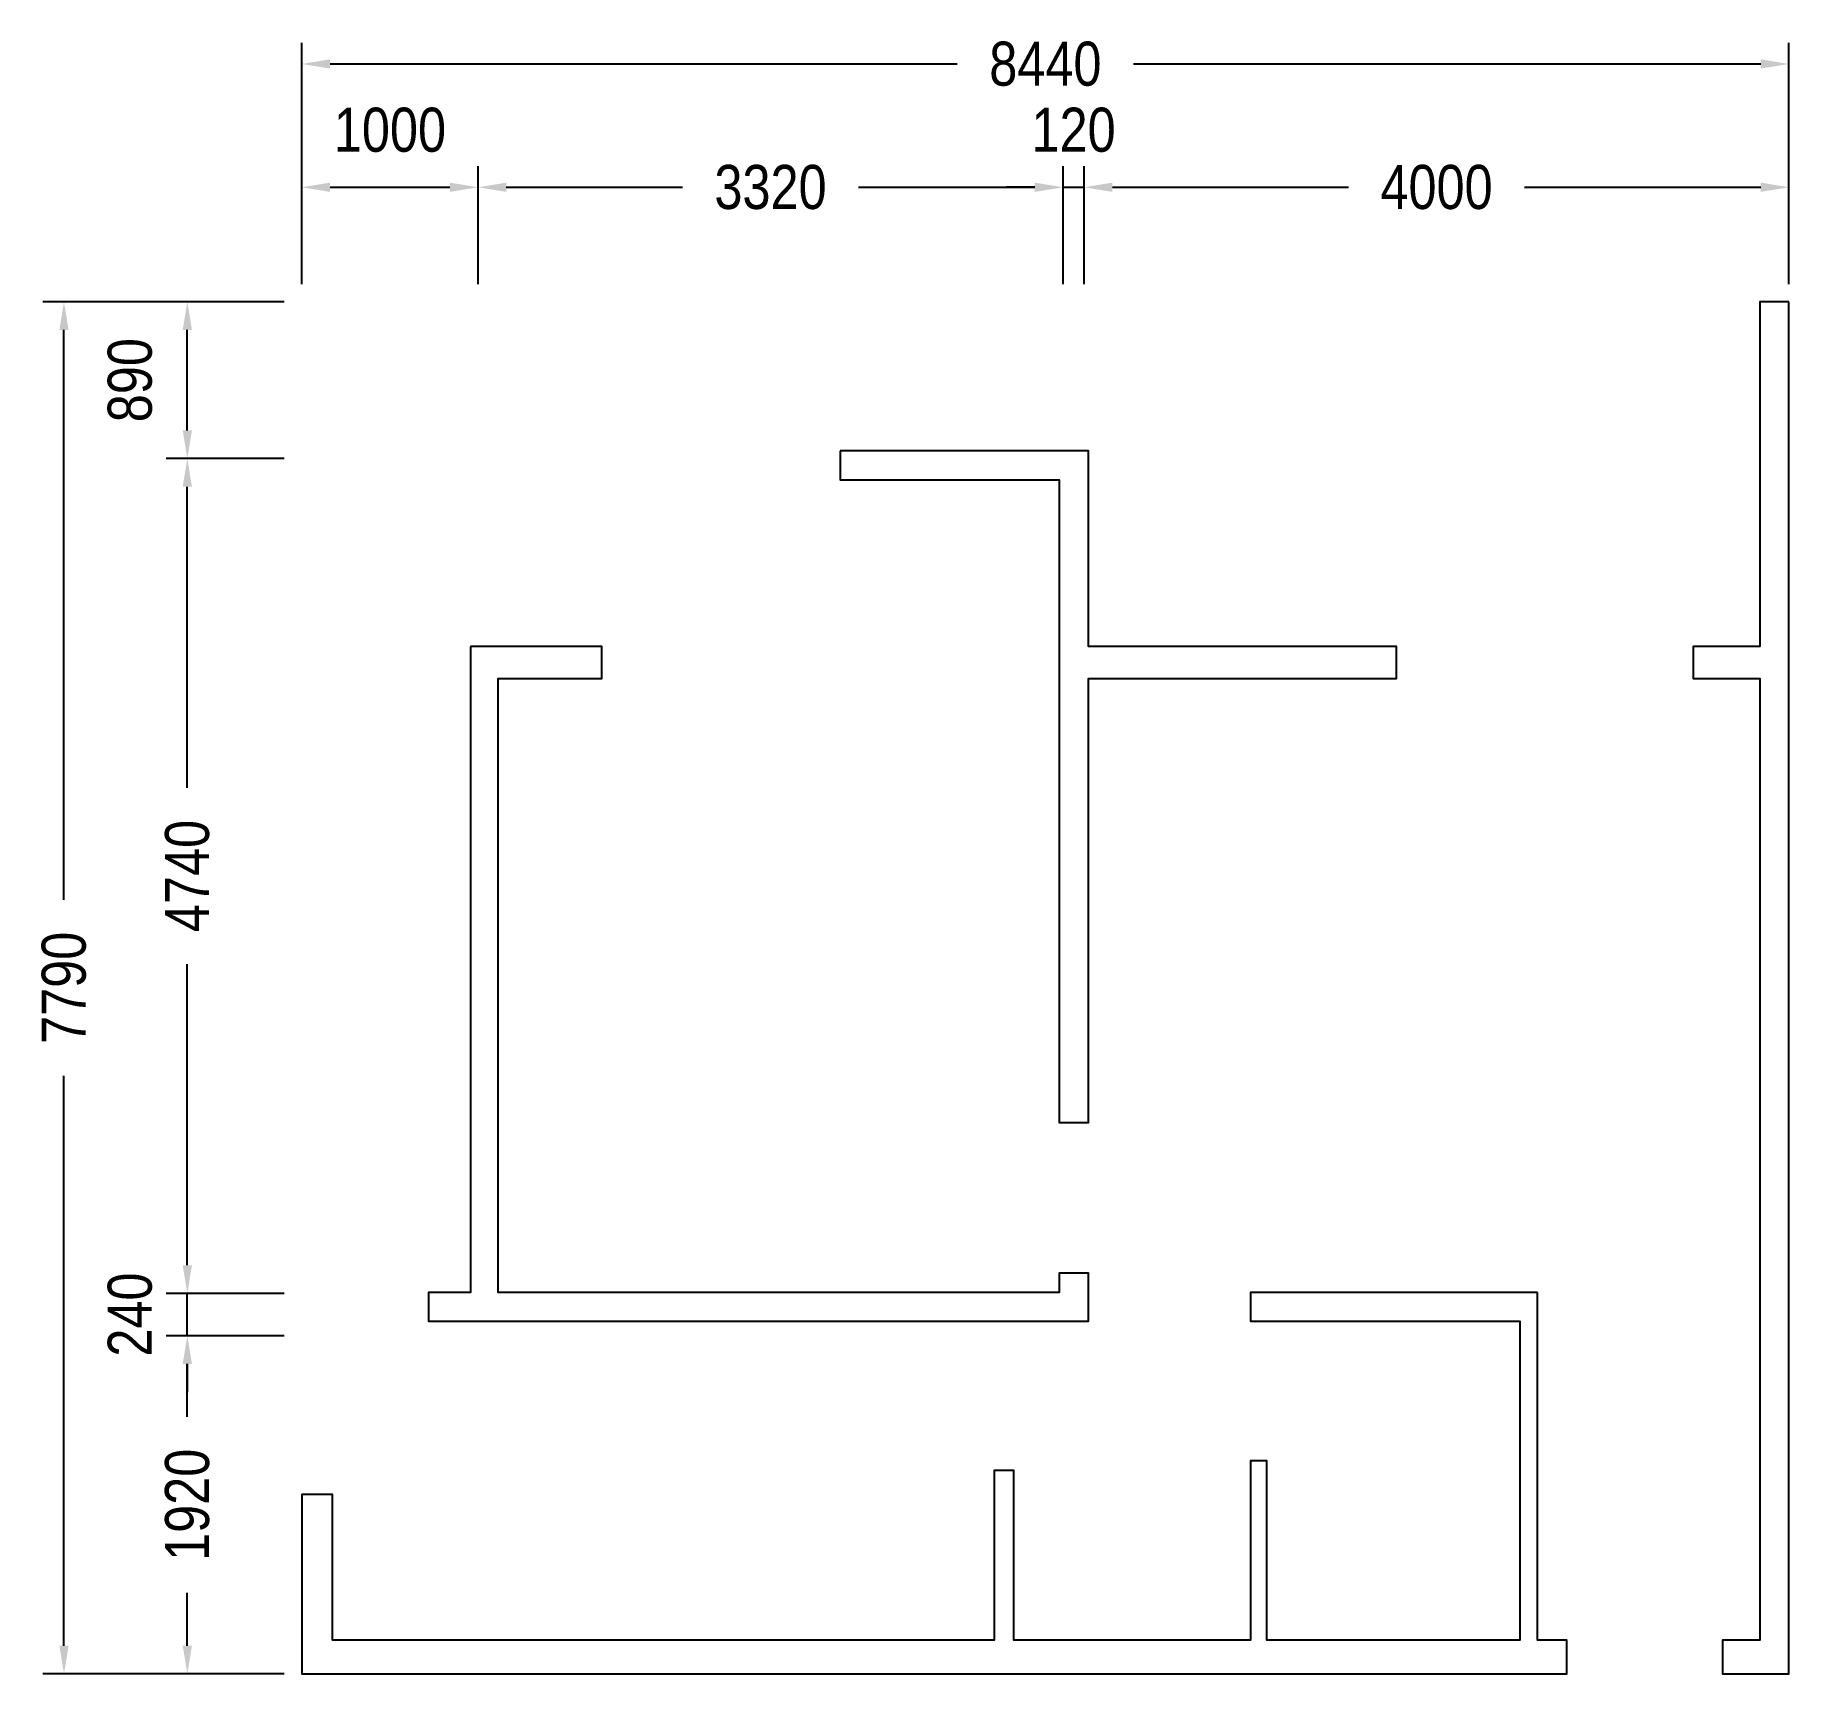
# Model space of a CAD drawing. Header units: millimetres. Extents: x -1514 to 8440, y 0 to 9304.
import ezdxf

# ---------------------------------------------------------------- set-up
doc = ezdxf.new("R2010")
doc.units = ezdxf.units.MM
doc.layers.add('DIMENSIONS', color=1, linetype='CONTINUOUS')
doc.layers.add('WALLS', color=7, linetype='CONTINUOUS')
doc.styles.add('OpenSansCondensed-Light', font='OpenSansCondensed-Light.ttf')
doc.dimstyles.new('FP-DIM', dxfattribs={"dimtxt": 250, "dimasz": 160, "dimexe": 120, "dimexo": 100, "dimgap": 80, "dimtad": 1, "dimdec": 0, "dimcen": 2.5, "dimclrd": 1, "dimclre": 1, "dimclrt": 1, "dimazin": 3, "dimtfac": 1, "dimtmove": 0, "dimatfit": 3})

# ---------------------------------------------------------------- blocks, each defined once
blk = doc.blocks.new('_CLOSEDFILLED')
at = {"color": 0, "linetype": 'BYBLOCK'}
blk.add_solid([(-1, 0.164), (0, 0), (-1, -0.164)], dxfattribs=at)
blk = doc.blocks.new('*D1')
at = {"color": 1}
for p, q in [((0, 7890), (0, 8560)), ((1000, 7890), (1000, 8560)), ((160, 8440), (840, 8440))]:
    blk.add_line(p, q, dxfattribs=at)
at = {"layer": 'Defpoints'}
for p in [(0, 8440), (0, 7790), (1000, 7790)]:
    blk.add_point(p, dxfattribs=at)
at = {"layer": 'DIMENSIONS', "color": 1, "xscale": 160, "yscale": 160, "rotation": 180}
blk.add_blockref('_CLOSEDFILLED', (0, 8440), dxfattribs=at)
at = {"layer": 'DIMENSIONS', "color": 1, "xscale": 160, "yscale": 160}
blk.add_blockref('_CLOSEDFILLED', (1000, 8440), dxfattribs=at)
at = {"layer": 'DIMENSIONS', "color": 1, "insert": (500, 8765), "char_height": 250, "attachment_point": 5, "style": 'OpenSansCondensed-Light'}
blk.add_mtext('1000', dxfattribs=at)
blk = doc.blocks.new('*D2')
at = {"color": 1}
for p, q in [((1000, 7890), (1000, 8560)), ((4320, 7890), (4320, 8560)), ((1160, 8440), (2160, 8440)), ((3160, 8440), (4160, 8440))]:
    blk.add_line(p, q, dxfattribs=at)
at = {"layer": 'Defpoints'}
for p in [(1000, 8440), (1000, 7790), (4320, 7790)]:
    blk.add_point(p, dxfattribs=at)
at = {"layer": 'DIMENSIONS', "color": 1, "xscale": 160, "yscale": 160, "rotation": 180}
blk.add_blockref('_CLOSEDFILLED', (1000, 8440), dxfattribs=at)
at = {"layer": 'DIMENSIONS', "color": 1, "xscale": 160, "yscale": 160}
blk.add_blockref('_CLOSEDFILLED', (4320, 8440), dxfattribs=at)
at = {"layer": 'DIMENSIONS', "color": 1, "insert": (2660, 8440), "char_height": 250, "attachment_point": 5, "style": 'OpenSansCondensed-Light'}
blk.add_mtext('3320', dxfattribs=at)
blk = doc.blocks.new('*D4')
at = {"color": 1}
for p, q in [((4440, 7890), (4440, 8560)), ((8440, 7890), (8440, 8560)), ((4600, 8440), (5940, 8440)), ((6940, 8440), (8280, 8440))]:
    blk.add_line(p, q, dxfattribs=at)
at = {"layer": 'Defpoints'}
for p in [(4440, 8440), (4440, 7790), (8440, 7790)]:
    blk.add_point(p, dxfattribs=at)
at = {"layer": 'DIMENSIONS', "color": 1, "xscale": 160, "yscale": 160, "rotation": 180}
blk.add_blockref('_CLOSEDFILLED', (4440, 8440), dxfattribs=at)
at = {"layer": 'DIMENSIONS', "color": 1, "xscale": 160, "yscale": 160}
blk.add_blockref('_CLOSEDFILLED', (8440, 8440), dxfattribs=at)
at = {"layer": 'DIMENSIONS', "color": 1, "insert": (6440, 8440), "char_height": 250, "attachment_point": 5, "style": 'OpenSansCondensed-Light'}
blk.add_mtext('4000', dxfattribs=at)
blk = doc.blocks.new('*D5')
at = {"color": 1}
for p, q in [((0, 7890), (0, 9260)), ((8440, 7890), (8440, 9260)), ((160, 9140), (3720, 9140)), ((4720, 9140), (8280, 9140))]:
    blk.add_line(p, q, dxfattribs=at)
at = {"layer": 'Defpoints'}
for p in [(0, 9140), (0, 7790), (8440, 7790)]:
    blk.add_point(p, dxfattribs=at)
at = {"layer": 'DIMENSIONS', "color": 1, "xscale": 160, "yscale": 160, "rotation": 180}
blk.add_blockref('_CLOSEDFILLED', (0, 9140), dxfattribs=at)
at = {"layer": 'DIMENSIONS', "color": 1, "xscale": 160, "yscale": 160}
blk.add_blockref('_CLOSEDFILLED', (8440, 9140), dxfattribs=at)
at = {"layer": 'DIMENSIONS', "color": 1, "insert": (4220, 9140), "char_height": 250, "attachment_point": 5, "style": 'OpenSansCondensed-Light'}
blk.add_mtext('8440', dxfattribs=at)
blk = doc.blocks.new('*D6')
at = {"color": 1}
for p, q in [((-100, 1920), (-770, 1920)), ((-650, 1460), (-650, 1760)), ((-650, 160), (-650, 460)), ((-100, 0), (-770, 0))]:
    blk.add_line(p, q, dxfattribs=at)
at = {"layer": 'Defpoints'}
for p in [(0, 1920), (-650, 0), (0, 0)]:
    blk.add_point(p, dxfattribs=at)
at = {"layer": 'DIMENSIONS', "color": 1, "xscale": 160, "yscale": 160}
for p, rotation in [((-650, 1920), 90), ((-650, 0), 270)]:
    blk.add_blockref('_CLOSEDFILLED', p, dxfattribs=dict(at, rotation=rotation))
at = {"layer": 'DIMENSIONS', "color": 1, "insert": (-650, 960), "char_height": 250, "attachment_point": 5, "rotation": 90, "style": 'OpenSansCondensed-Light'}
blk.add_mtext('1920', dxfattribs=at)
blk = doc.blocks.new('*D8')
at = {"color": 1}
for p, q in [((-100, 6900), (-770, 6900)), ((-650, 5030), (-650, 6740)), ((-650, 2320), (-650, 4030)), ((-100, 2160), (-770, 2160))]:
    blk.add_line(p, q, dxfattribs=at)
at = {"layer": 'Defpoints'}
for p in [(0, 6900), (-650, 2160), (0, 2160)]:
    blk.add_point(p, dxfattribs=at)
at = {"layer": 'DIMENSIONS', "color": 1, "xscale": 160, "yscale": 160}
for p, rotation in [((-650, 6900), 90), ((-650, 2160), 270)]:
    blk.add_blockref('_CLOSEDFILLED', p, dxfattribs=dict(at, rotation=rotation))
at = {"layer": 'DIMENSIONS', "color": 1, "insert": (-650, 4530), "char_height": 250, "attachment_point": 5, "rotation": 90, "style": 'OpenSansCondensed-Light'}
blk.add_mtext('4740', dxfattribs=at)
blk = doc.blocks.new('*D9')
at = {"color": 1}
for p, q in [((-100, 7790), (-770, 7790)), ((-650, 7060), (-650, 7630)), ((-100, 6900), (-770, 6900))]:
    blk.add_line(p, q, dxfattribs=at)
at = {"layer": 'Defpoints'}
for p in [(0, 7790), (-650, 6900), (0, 6900)]:
    blk.add_point(p, dxfattribs=at)
at = {"layer": 'DIMENSIONS', "color": 1, "xscale": 160, "yscale": 160}
for p, rotation in [((-650, 7790), 90), ((-650, 6900), 270)]:
    blk.add_blockref('_CLOSEDFILLED', p, dxfattribs=dict(at, rotation=rotation))
at = {"layer": 'DIMENSIONS', "color": 1, "insert": (-975, 7345), "char_height": 250, "attachment_point": 5, "rotation": 90, "style": 'OpenSansCondensed-Light'}
blk.add_mtext('890', dxfattribs=at)
blk = doc.blocks.new('*D10')
at = {"color": 1}
for p, q in [((-100, 7790), (-1470, 7790)), ((-1350, 4395), (-1350, 7630)), ((-1350, 160), (-1350, 3395)), ((-100, 0), (-1470, 0))]:
    blk.add_line(p, q, dxfattribs=at)
at = {"layer": 'Defpoints'}
for p in [(0, 7790), (-1350, 0), (0, 0)]:
    blk.add_point(p, dxfattribs=at)
at = {"layer": 'DIMENSIONS', "color": 1, "xscale": 160, "yscale": 160}
for p, rotation in [((-1350, 7790), 90), ((-1350, 0), 270)]:
    blk.add_blockref('_CLOSEDFILLED', p, dxfattribs=dict(at, rotation=rotation))
at = {"layer": 'DIMENSIONS', "color": 1, "insert": (-1350, 3895), "char_height": 250, "attachment_point": 5, "rotation": 90, "style": 'OpenSansCondensed-Light'}
blk.add_mtext('7790', dxfattribs=at)

msp = doc.modelspace()

# ---------------------------------------------------------------- linework, layer by layer
at = {"layer": 'WALLS'}
for points in [[(8440, 7790), (8274.329, 7790), (8274.329, 5833.4), (7896.968, 5833.4), (7896.968, 5651.39), (8274.329, 5651.39), (8274.329, 191.11), (8062.639, 191.11), (8062.639, 0), (8440, 0)], [(3055.703, 6943.657), (3055.703, 6779.848), (4298.233, 6779.848), (4298.233, 3130.561), (4463.904, 3130.561), (4463.904, 5651.39), (6212.65, 5651.39), (6212.65, 5833.4), (4463.904, 5833.4), (4463.904, 6943.657)], [(957.208, 5833.4), (957.208, 2165.911), (717.906, 2165.911), (717.906, 2002.103), (4463.904, 2002.103), (4463.904, 2275.117), (4298.233, 2275.117), (4298.233, 2165.911), (1113.675, 2165.911), (1113.675, 5651.39), (1702.726, 5651.39), (1702.726, 5833.4)], [(7013.391, 2165.911), (5384.297, 2165.911), (5384.297, 2002.103), (6912.148, 2002.103), (6912.148, 191.11), (5476.336, 191.11), (5476.336, 1210.362), (5384.297, 1210.362), (5384.297, 191.11), (4040.523, 191.11), (4040.523, 1155.759), (3930.076, 1155.759), (3930.076, 191.11), (174.875, 191.11), (174.875, 1019.252), (0, 1019.252), (0, 0), (7179.062, 0), (7179.062, 191.11), (7013.391, 191.11)]]:
    msp.add_lwpolyline(points, close=True, dxfattribs=at)

# ---------------------------------------------------------------- dimensions: what is measured, and where the dimension line sits
at = {"layer": 'DIMENSIONS'}
for base, p1, p2, picture, middle in [((0, 9140), (0, 7790), (8440, 7790), '*D5', (4220, 9140)), ((0, 8440), (0, 7790), (1000, 7790), '*D1', (500, 8765)), ((1000, 8440), (1000, 7790), (4320, 7790), '*D2', (2660, 8440)), ((4440, 8440), (4440, 7790), (8440, 7790), '*D4', (6440, 8440))]:
    dim = msp.add_linear_dim(base=base, p1=p1, p2=p2, dimstyle='FP-DIM', dxfattribs=at)
    dim.commit()
    dim.dimension.update_dxf_attribs({"geometry": picture, "text_midpoint": middle})
msp.add_linear_dim(base=(4320, 8440), p1=(4320, 7790), p2=(4440, 7790), dimstyle='FP-DIM', dxfattribs=at).render()
for base, p1, p2, picture, middle in [((-1350, 0), (0, 0), (0, 7790), '*D10', (-1350, 3895)), ((-650, 6900), (0, 6900), (0, 7790), '*D9', (-975, 7345)), ((-650, 2160), (0, 2160), (0, 6900), '*D8', (-650, 4530)), ((-650, 0), (0, 0), (0, 1920), '*D6', (-650, 960))]:
    dim = msp.add_linear_dim(base=base, p1=p1, p2=p2, angle=90, dimstyle='FP-DIM', dxfattribs=at)
    dim.commit()
    dim.dimension.update_dxf_attribs({"geometry": picture, "text_midpoint": middle})
msp.add_linear_dim(base=(-650, 1920), p1=(0, 1920), p2=(0, 2160), angle=90, dimstyle='FP-DIM', dxfattribs=at).render()

doc.saveas('drawing.dxf')
